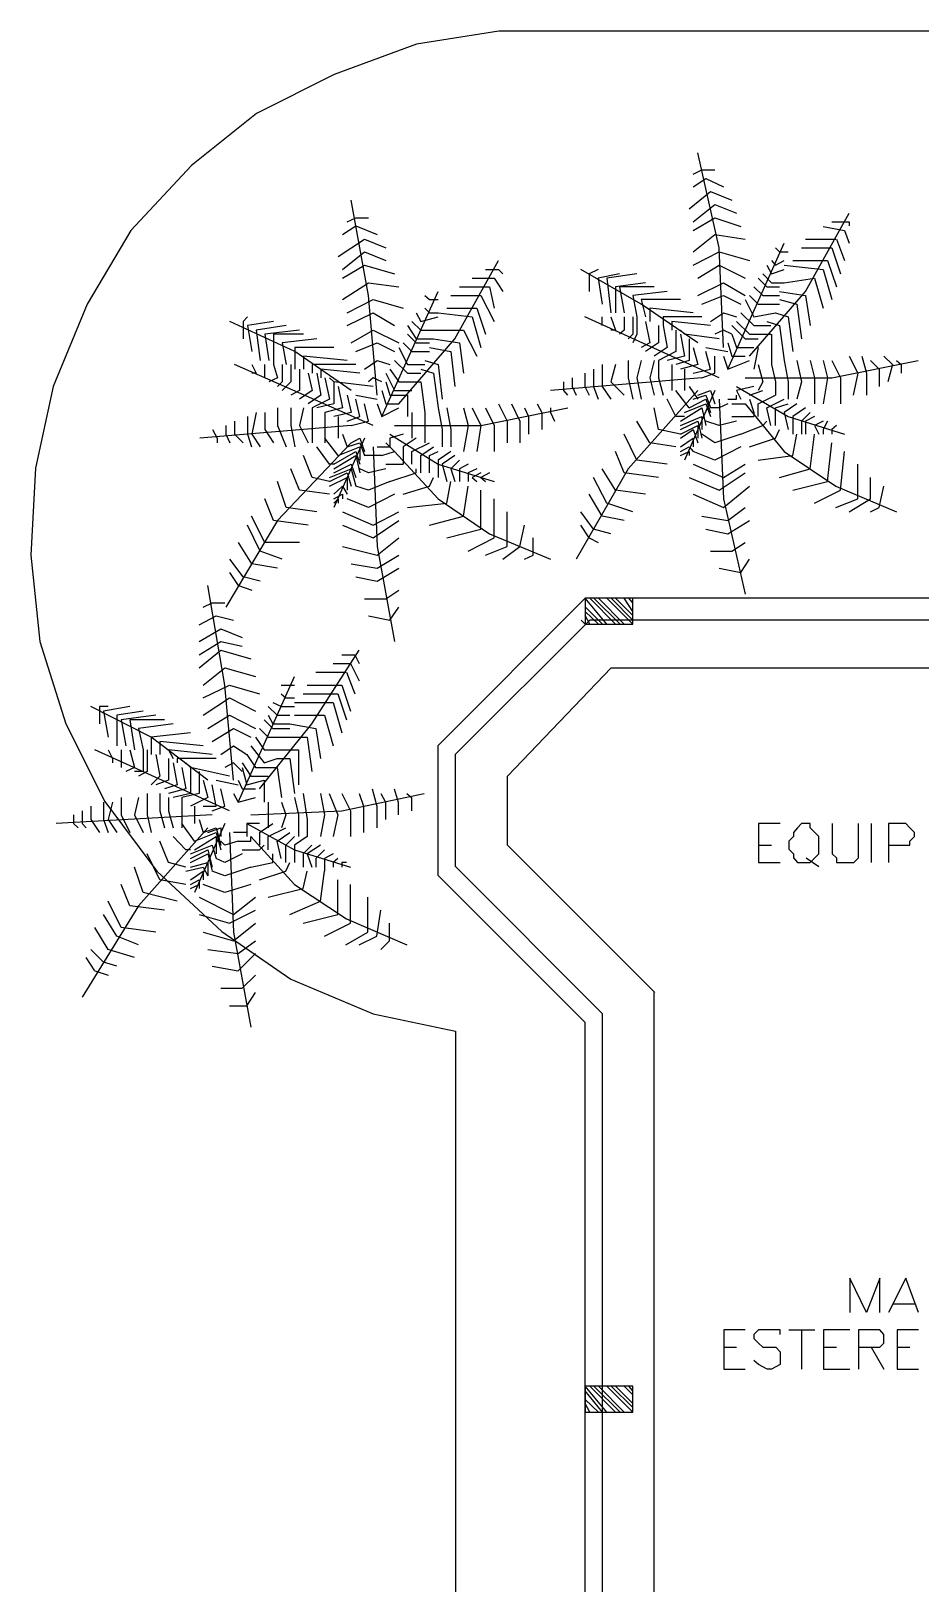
# Model space of a CAD drawing. Header units: millimetres. Extents: x -369 to -70, y -1414 to -1185.
# Drawn here: x -269.87 to -262.91, y -1289.6 to -1277.47 of the extents above; entities that cross this region are included whole.
import ezdxf

# ---------------------------------------------------------------- set-up
doc = ezdxf.new("R2010")
doc.units = ezdxf.units.MM
doc.header["$MEASUREMENT"] = 0
for name, color, linetype in [('10', 10, 'Continuous'), ('12', 12, 'Continuous'), ('2', 2, 'Continuous'), ('50', 50, 'Continuous'), ('6', 6, 'Continuous'), ('64', 64, 'Continuous')]:
    doc.layers.add(name, color=color, linetype=linetype)

msp = doc.modelspace()

# ---------------------------------------------------------------- linework, layer by layer
at = {"layer": '10'}
for points in [[(-265.539, -1281.9), (-266.689, -1283.051)], [(-254.812, -1281.9), (-265.539, -1281.9)], [(-265.503, -1282.071), (-266.554, -1283.118)], [(-261.071, -1282.071), (-265.503, -1282.071)], [(-266.689, -1284.066), (-266.689, -1283.051)], [(-266.554, -1283.998), (-266.554, -1283.118)], [(-265.403, -1285.149), (-266.554, -1283.998)], [(-265.539, -1285.217), (-266.689, -1284.066)], [(-265.539, -1288.058), (-265.539, -1285.217)], [(-265.403, -1288.194), (-265.403, -1285.149)], [(-265.539, -1296.179), (-265.539, -1288.058)], [(-265.403, -1292.118), (-265.403, -1288.194)]]:
    msp.add_lwpolyline(points, dxfattribs=at)
at = {"layer": '12'}
for points in [[(-265.371, -1282.103), (-265.539, -1281.9)], [(-265.167, -1282.103), (-265.167, -1281.9), (-265.539, -1281.9), (-265.539, -1282.103), (-265.167, -1282.103)], [(-265.303, -1282.103), (-265.503, -1281.9)], [(-265.267, -1282.103), (-265.471, -1281.9)], [(-265.235, -1282.103), (-265.435, -1281.9)], [(-265.167, -1282.103), (-265.371, -1281.9)], [(-265.167, -1282.071), (-265.335, -1281.9)], [(-265.167, -1282.035), (-265.303, -1281.9)], [(-265.167, -1282.003), (-265.235, -1281.9)], [(-265.167, -1281.936), (-265.199, -1281.9)], [(-265.539, -1282.103), (-265.57, -1282.071)], [(-265.403, -1282.103), (-265.539, -1281.967)], [(-265.435, -1282.103), (-265.539, -1282.003)], [(-265.503, -1282.103), (-265.539, -1282.035)], [(-265.371, -1288.262), (-265.539, -1288.058)], [(-265.167, -1288.262), (-265.167, -1288.058), (-265.539, -1288.058), (-265.539, -1288.262), (-265.167, -1288.262)], [(-265.403, -1288.262), (-265.539, -1288.094)], [(-265.303, -1288.262), (-265.503, -1288.058)], [(-265.267, -1288.262), (-265.471, -1288.058)], [(-265.235, -1288.262), (-265.435, -1288.058)], [(-265.167, -1288.262), (-265.371, -1288.058)], [(-265.167, -1288.226), (-265.335, -1288.058)], [(-265.167, -1288.194), (-265.303, -1288.058)], [(-265.167, -1288.126), (-265.235, -1288.058)], [(-265.167, -1288.094), (-265.199, -1288.058)], [(-265.435, -1288.262), (-265.539, -1288.162)], [(-265.503, -1288.262), (-265.539, -1288.194)], [(-265.539, -1288.262), (-265.539, -1288.226)]]:
    msp.add_lwpolyline(points, dxfattribs=at)
at = {"layer": '2'}
for points in [[(-265.539, -1277.468), (-266.214, -1277.468), (-266.857, -1277.571), (-267.501, -1277.807), (-268.108, -1278.111), (-268.616, -1278.519), (-269.091, -1279.026), (-269.431, -1279.602), (-269.699, -1280.245), (-269.835, -1280.884), (-269.871, -1281.564), (-269.803, -1282.239), (-269.599, -1282.883), (-269.295, -1283.49), (-268.887, -1284.034), (-268.38, -1284.505), (-267.84, -1284.877), (-267.197, -1285.149), (-266.554, -1285.284)], [(-255.32, -1277.468), (-265.539, -1277.468)], [(-266.554, -1285.284), (-266.554, -1292.694)]]:
    msp.add_lwpolyline(points, dxfattribs=at)
at = {"layer": '50'}
for points in [[(-264.016, -1283.662), (-264.184, -1283.662), (-264.184, -1283.662), (-264.184, -1283.966)], [(-263.848, -1283.662), (-263.88, -1283.694), (-263.912, -1283.73), (-263.912, -1283.762), (-263.948, -1283.798), (-263.948, -1283.862), (-263.912, -1283.898), (-263.912, -1283.93), (-263.88, -1283.966), (-263.848, -1283.966), (-263.78, -1283.966), (-263.744, -1283.93), (-263.712, -1283.898), (-263.712, -1283.862), (-263.712, -1283.798), (-263.712, -1283.762), (-263.744, -1283.73), (-263.78, -1283.694), (-263.78, -1283.662), (-263.848, -1283.662)], [(-263.608, -1283.662), (-263.608, -1283.898), (-263.576, -1283.93), (-263.576, -1283.966), (-263.508, -1283.966), (-263.44, -1283.966), (-263.404, -1283.93), (-263.404, -1283.898), (-263.404, -1283.662)], [(-263.305, -1283.662), (-263.305, -1283.966)], [(-263.169, -1283.83), (-263.033, -1283.83), (-263.001, -1283.83), (-263.001, -1283.798), (-262.965, -1283.762), (-262.965, -1283.73), (-263.001, -1283.694), (-263.033, -1283.662), (-263.169, -1283.662), (-263.169, -1283.662), (-263.169, -1283.966)], [(-264.184, -1283.83), (-264.084, -1283.83)], [(-264.184, -1283.966), (-264.016, -1283.966)], [(-263.812, -1283.93), (-263.712, -1283.998)], [(-263.237, -1287.482), (-263.237, -1287.215), (-263.237, -1287.215), (-263.34, -1287.482), (-263.34, -1287.482), (-263.472, -1287.215), (-263.472, -1287.215), (-263.472, -1287.482)], [(-262.933, -1287.482), (-263.033, -1287.215), (-263.033, -1287.215), (-263.169, -1287.482)], [(-263.137, -1287.415), (-262.965, -1287.415)], [(-264.288, -1287.618), (-264.455, -1287.618), (-264.455, -1287.618), (-264.455, -1287.926)], [(-264.016, -1287.654), (-264.016, -1287.618), (-264.084, -1287.618), (-264.116, -1287.618), (-264.184, -1287.618), (-264.22, -1287.654), (-264.22, -1287.686), (-264.184, -1287.722), (-264.152, -1287.754), (-264.048, -1287.754), (-264.016, -1287.79), (-264.016, -1287.822), (-264.016, -1287.858), (-264.016, -1287.89), (-264.084, -1287.926), (-264.116, -1287.926), (-264.184, -1287.89), (-264.22, -1287.858)], [(-263.948, -1287.618), (-263.744, -1287.618)], [(-263.848, -1287.618), (-263.848, -1287.926)], [(-263.472, -1287.618), (-263.676, -1287.618), (-263.676, -1287.618), (-263.676, -1287.926)], [(-263.404, -1287.754), (-263.273, -1287.754), (-263.237, -1287.754), (-263.205, -1287.722), (-263.205, -1287.686), (-263.205, -1287.654), (-263.237, -1287.618), (-263.273, -1287.618), (-263.404, -1287.618), (-263.404, -1287.618), (-263.404, -1287.926)], [(-262.933, -1287.618), (-263.101, -1287.618), (-263.101, -1287.618), (-263.101, -1287.926)], [(-264.455, -1287.754), (-264.356, -1287.754)], [(-263.676, -1287.754), (-263.576, -1287.754)], [(-263.305, -1287.754), (-263.205, -1287.926)], [(-263.101, -1287.754), (-263.001, -1287.754)], [(-264.455, -1287.926), (-264.288, -1287.926)], [(-263.676, -1287.926), (-263.472, -1287.926)], [(-263.101, -1287.926), (-262.933, -1287.926)]]:
    msp.add_lwpolyline(points, dxfattribs=at)
at = {"layer": '6'}
for points in [[(-265.335, -1282.443), (-266.146, -1283.29)], [(-265.335, -1282.443), (-261.478, -1282.443)], [(-266.146, -1283.83), (-266.146, -1283.29)], [(-264.995, -1284.981), (-266.146, -1283.83)], [(-264.999, -1291.035), (-264.999, -1284.981)]]:
    msp.add_lwpolyline(points, dxfattribs=at)
at = {"layer": '64'}
for points in [[(-264.459, -1279.941), (-264.491, -1279.162), (-264.659, -1278.419)], [(-264.695, -1278.587), (-264.627, -1278.551), (-264.627, -1278.551), (-264.527, -1278.551)], [(-264.695, -1278.686), (-264.595, -1278.619), (-264.459, -1278.686)], [(-267.165, -1280.313), (-267.233, -1279.534), (-267.369, -1278.79)], [(-264.727, -1278.858), (-264.559, -1278.722)], [(-264.559, -1278.722), (-264.392, -1278.79)], [(-264.695, -1278.958), (-264.527, -1278.822)], [(-264.527, -1278.822), (-264.356, -1278.89)], [(-264.256, -1280.009), (-263.816, -1279.502), (-263.476, -1278.89)], [(-267.437, -1279.058), (-267.333, -1278.99), (-267.165, -1279.058)], [(-267.401, -1278.958), (-267.333, -1278.926), (-267.333, -1278.926), (-267.233, -1278.926)], [(-264.695, -1279.026), (-264.527, -1278.926)], [(-264.527, -1278.926), (-264.324, -1278.994)], [(-263.68, -1278.994), (-263.512, -1279.026)], [(-263.612, -1278.958), (-263.476, -1278.958)], [(-263.512, -1279.026), (-263.476, -1279.126)], [(-263.476, -1278.958), (-263.476, -1278.99)], [(-267.469, -1279.23), (-267.265, -1279.094)], [(-267.265, -1279.094), (-267.097, -1279.162)], [(-264.695, -1279.194), (-264.527, -1279.058)], [(-264.527, -1279.058), (-264.288, -1279.094)], [(-264.424, -1280.109), (-263.984, -1279.126)], [(-264.052, -1279.162), (-264.02, -1279.194)], [(-263.848, -1279.162), (-263.612, -1279.162)], [(-263.816, -1279.094), (-263.58, -1279.094)], [(-263.612, -1279.162), (-263.544, -1279.366)], [(-263.576, -1279.094), (-263.512, -1279.262)], [(-267.437, -1279.33), (-267.265, -1279.194)], [(-267.265, -1279.194), (-267.097, -1279.262)], [(-266.997, -1280.381), (-266.558, -1279.873), (-266.218, -1279.262)], [(-264.695, -1279.298), (-264.491, -1279.194)], [(-264.491, -1279.194), (-264.256, -1279.262)], [(-264.084, -1279.262), (-264.052, -1279.298)], [(-264.052, -1279.298), (-263.984, -1279.262)], [(-264.02, -1279.194), (-263.952, -1279.194)], [(-263.916, -1279.262), (-263.644, -1279.262)], [(-263.644, -1279.262), (-263.576, -1279.466)], [(-267.437, -1279.398), (-267.265, -1279.298)], [(-267.265, -1279.298), (-267.029, -1279.366)], [(-266.422, -1279.398), (-266.25, -1279.398)], [(-266.318, -1279.33), (-266.218, -1279.33)], [(-266.25, -1279.398), (-266.182, -1279.502)], [(-266.218, -1279.33), (-266.182, -1279.366)], [(-264.659, -1279.905), (-265.103, -1279.602), (-265.574, -1279.33)], [(-265.439, -1279.33), (-265.507, -1279.366), (-265.507, -1279.366), (-265.507, -1279.502)], [(-265.271, -1279.366), (-265.439, -1279.398)], [(-265.439, -1279.398), (-265.407, -1279.602)], [(-265.135, -1279.366), (-265.371, -1279.398)], [(-265.371, -1279.398), (-265.339, -1279.67)], [(-264.659, -1279.398), (-264.491, -1279.298)], [(-264.491, -1279.298), (-264.288, -1279.398)], [(-264.188, -1279.398), (-264.12, -1279.466)], [(-264.152, -1279.366), (-264.084, -1279.434)], [(-264.12, -1279.298), (-264.084, -1279.366)], [(-264.084, -1279.366), (-263.984, -1279.33)], [(-263.984, -1279.298), (-263.68, -1279.33)], [(-263.984, -1279.434), (-263.748, -1279.398)], [(-263.748, -1279.398), (-263.68, -1279.634)], [(-263.68, -1279.33), (-263.612, -1279.566)], [(-267.437, -1279.566), (-267.233, -1279.434)], [(-267.233, -1279.434), (-266.997, -1279.466)], [(-267.129, -1280.481), (-266.689, -1279.502)], [(-266.522, -1279.466), (-266.286, -1279.466)], [(-266.286, -1279.466), (-266.25, -1279.634)], [(-265.067, -1279.434), (-265.303, -1279.466)], [(-265.303, -1279.466), (-265.303, -1279.67)], [(-264.999, -1279.466), (-265.271, -1279.466), (-265.271, -1279.466), (-265.235, -1279.67)], [(-264.899, -1279.502), (-265.167, -1279.534), (-265.167, -1279.534), (-265.135, -1279.702)], [(-264.659, -1279.534), (-264.459, -1279.434)], [(-264.459, -1279.434), (-264.288, -1279.534)], [(-264.22, -1279.466), (-264.152, -1279.534)], [(-264.12, -1279.466), (-264.02, -1279.466)], [(-264.084, -1279.434), (-263.984, -1279.434)], [(-264.02, -1279.502), (-263.816, -1279.534)], [(-267.401, -1279.67), (-267.197, -1279.566)], [(-267.197, -1279.566), (-266.961, -1279.634)], [(-266.793, -1279.534), (-266.757, -1279.566)], [(-266.793, -1279.634), (-266.757, -1279.67)], [(-266.757, -1279.566), (-266.689, -1279.566)], [(-266.622, -1279.634), (-266.386, -1279.634)], [(-266.59, -1279.534), (-266.354, -1279.534)], [(-266.386, -1279.634), (-266.318, -1279.837)], [(-266.354, -1279.534), (-266.25, -1279.738)], [(-265.103, -1279.566), (-265.067, -1279.702)], [(-264.795, -1279.566), (-265.103, -1279.566)], [(-265.035, -1279.634), (-265.035, -1279.738)], [(-264.695, -1279.67), (-265.035, -1279.634)], [(-264.627, -1279.602), (-264.459, -1279.534)], [(-264.459, -1279.534), (-264.324, -1279.602)], [(-264.288, -1279.566), (-264.22, -1279.702)], [(-264.256, -1279.534), (-264.188, -1279.602)], [(-264.188, -1279.602), (-264.02, -1279.602)], [(-264.152, -1279.534), (-264.02, -1279.534)], [(-264.02, -1279.566), (-263.884, -1279.602)], [(-263.884, -1279.602), (-263.848, -1279.873)], [(-263.816, -1279.534), (-263.78, -1279.769)], [(-267.369, -1280.277), (-267.808, -1279.973), (-268.316, -1279.738)], [(-268.18, -1279.702), (-268.212, -1279.738), (-268.212, -1279.738), (-268.212, -1279.873)], [(-267.976, -1279.738), (-268.18, -1279.769)], [(-268.18, -1279.769), (-268.144, -1279.973)], [(-267.876, -1279.769), (-268.112, -1279.805)], [(-267.401, -1279.769), (-267.197, -1279.67)], [(-267.197, -1279.67), (-267.029, -1279.769)], [(-266.929, -1279.769), (-266.861, -1279.873)], [(-266.893, -1279.738), (-266.825, -1279.805)], [(-266.861, -1279.67), (-266.825, -1279.738)], [(-266.825, -1279.738), (-266.689, -1279.702)], [(-266.757, -1279.67), (-266.689, -1279.67)], [(-266.689, -1279.67), (-266.422, -1279.702)], [(-266.422, -1279.702), (-266.354, -1279.941)], [(-264.491, -1280.177), (-265.542, -1279.702)], [(-265.407, -1279.769), (-265.407, -1279.769), (-265.407, -1279.769), (-265.407, -1279.702)], [(-265.339, -1279.702), (-265.303, -1279.805), (-265.303, -1279.805), (-265.339, -1279.805)], [(-265.235, -1279.702), (-265.235, -1279.805)], [(-265.167, -1279.702), (-265.167, -1279.837)], [(-265.135, -1279.702), (-265.135, -1279.837)], [(-265.067, -1279.738), (-265.035, -1279.905)], [(-264.967, -1279.769), (-264.967, -1279.905)], [(-264.931, -1279.702), (-264.931, -1279.769)], [(-264.627, -1279.702), (-264.931, -1279.702)], [(-264.931, -1279.769), (-264.899, -1279.941)], [(-264.863, -1279.738), (-264.863, -1279.805)], [(-264.559, -1279.769), (-264.863, -1279.738)], [(-264.559, -1279.738), (-264.459, -1279.67)], [(-264.459, -1279.67), (-264.356, -1279.702)], [(-264.392, -1279.769), (-264.288, -1279.873)], [(-264.356, -1279.738), (-264.256, -1279.837)], [(-264.324, -1279.67), (-264.22, -1279.769)], [(-264.22, -1279.702), (-264.052, -1279.67)], [(-264.22, -1279.769), (-264.088, -1279.769)], [(-264.12, -1279.738), (-264.02, -1279.769)], [(-264.052, -1279.67), (-263.952, -1279.702)], [(-264.02, -1279.769), (-263.984, -1280.041)], [(-263.952, -1279.702), (-263.916, -1279.973)], [(-268.112, -1279.805), (-268.08, -1280.041)], [(-267.772, -1279.805), (-268.044, -1279.837)], [(-268.044, -1279.837), (-268.012, -1280.041)], [(-267.74, -1279.837), (-267.976, -1279.837), (-267.976, -1279.837), (-267.976, -1280.073)], [(-267.637, -1279.873), (-267.908, -1279.905), (-267.908, -1279.905), (-267.876, -1280.073)], [(-267.369, -1279.905), (-267.197, -1279.805)], [(-267.197, -1279.805), (-266.997, -1279.905)], [(-266.929, -1279.837), (-266.861, -1279.905)], [(-266.861, -1279.873), (-266.725, -1279.873)], [(-266.825, -1279.805), (-266.725, -1279.805)], [(-266.725, -1279.805), (-266.49, -1279.805)], [(-266.725, -1279.873), (-266.522, -1279.905)], [(-266.49, -1279.805), (-266.386, -1280.009)], [(-265.235, -1279.805), (-265.271, -1279.837)], [(-265.167, -1279.837), (-265.203, -1279.873)], [(-265.135, -1279.837), (-265.167, -1279.905)], [(-264.831, -1279.805), (-264.831, -1279.973)], [(-264.727, -1279.873), (-264.727, -1280.041), (-264.831, -1280.073)], [(-264.763, -1279.837), (-264.795, -1279.805)], [(-264.795, -1279.837), (-264.763, -1280.009)], [(-264.491, -1279.873), (-264.763, -1279.837)], [(-264.459, -1279.805), (-264.527, -1279.837)], [(-264.392, -1279.837), (-264.459, -1279.805)], [(-264.392, -1279.837), (-264.356, -1279.941)], [(-264.288, -1279.873), (-264.188, -1279.873)], [(-264.256, -1279.837), (-264.152, -1279.837)], [(-264.152, -1279.837), (-264.088, -1279.837)], [(-264.084, -1279.837), (-264.084, -1280.073)], [(-267.808, -1279.941), (-267.808, -1280.109)], [(-267.505, -1279.941), (-267.808, -1279.941)], [(-267.74, -1280.009), (-267.74, -1280.109)], [(-267.401, -1280.041), (-267.74, -1280.009)], [(-267.333, -1279.973), (-267.165, -1279.905)], [(-267.165, -1279.905), (-267.029, -1279.973)], [(-266.997, -1279.941), (-266.929, -1280.073)], [(-266.961, -1279.905), (-266.893, -1279.973)], [(-266.893, -1279.973), (-266.757, -1279.973)], [(-266.861, -1279.905), (-266.757, -1279.905)], [(-266.757, -1279.941), (-266.59, -1279.973)], [(-266.59, -1279.973), (-266.558, -1280.245)], [(-266.522, -1279.905), (-266.49, -1280.141)], [(-265.035, -1279.905), (-265.103, -1279.941)], [(-264.967, -1279.905), (-265.067, -1279.973)], [(-264.899, -1279.941), (-264.999, -1280.009)], [(-264.831, -1279.973), (-264.967, -1280.041)], [(-264.763, -1280.009), (-264.899, -1280.041)], [(-264.695, -1279.941), (-264.659, -1280.073), (-264.659, -1280.073), (-264.795, -1280.109)], [(-264.595, -1279.941), (-264.424, -1279.973)], [(-264.559, -1280.109), (-264.595, -1279.973)], [(-264.527, -1280.141), (-264.527, -1280.009)], [(-264.459, -1280.009), (-264.424, -1280.109), (-264.256, -1280.041)], [(-264.424, -1279.905), (-264.392, -1280.009)], [(-264.392, -1280.009), (-264.288, -1280.009)], [(-264.356, -1279.941), (-264.22, -1279.941)], [(-264.188, -1279.941), (-264.22, -1280.109)], [(-263.476, -1280.009), (-263.408, -1280.141)], [(-263.376, -1280.009), (-263.34, -1280.141), (-263.34, -1280.313)], [(-263.205, -1280.009), (-263.137, -1280.073), (-263.173, -1280.209)], [(-267.197, -1280.549), (-268.28, -1280.073)], [(-268.144, -1280.073), (-268.112, -1280.141), (-268.112, -1280.141), (-268.144, -1280.141)], [(-268.044, -1280.177), (-268.044, -1280.177), (-268.044, -1280.177), (-268.044, -1280.073)], [(-267.976, -1280.073), (-267.944, -1280.177)], [(-267.908, -1280.073), (-267.908, -1280.209)], [(-267.84, -1280.073), (-267.84, -1280.209)], [(-267.772, -1280.109), (-267.772, -1280.277)], [(-267.673, -1280.073), (-267.673, -1280.141)], [(-267.333, -1280.073), (-267.673, -1280.073)], [(-267.605, -1280.109), (-267.605, -1280.177)], [(-267.301, -1280.141), (-267.605, -1280.109)], [(-267.265, -1280.109), (-267.165, -1280.041)], [(-267.165, -1280.041), (-267.065, -1280.073)], [(-267.065, -1280.109), (-266.997, -1280.209)], [(-267.029, -1280.041), (-266.929, -1280.141)], [(-266.929, -1280.073), (-266.793, -1280.073)], [(-266.825, -1280.109), (-266.725, -1280.141)], [(-266.793, -1280.041), (-266.689, -1280.073)], [(-266.689, -1280.073), (-266.657, -1280.345)], [(-265.475, -1280.109), (-265.475, -1280.245)], [(-265.407, -1280.073), (-265.407, -1280.245)], [(-265.303, -1280.073), (-265.339, -1280.209)], [(-265.203, -1280.041), (-265.203, -1280.177)], [(-265.103, -1280.041), (-265.135, -1280.177)], [(-264.999, -1280.041), (-265.035, -1280.177)], [(-264.967, -1280.041), (-264.967, -1280.177), (-264.967, -1280.177), (-264.931, -1280.313)], [(-264.863, -1280.073), (-264.863, -1280.177)], [(-264.763, -1280.109), (-264.763, -1280.177)], [(-264.695, -1280.141), (-264.559, -1280.109)], [(-264.288, -1280.177), (-263.612, -1280.177), (-262.937, -1280.041)], [(-264.188, -1280.073), (-264.152, -1280.209)], [(-264.084, -1280.073), (-264.052, -1280.209)], [(-263.984, -1280.041), (-263.952, -1280.209)], [(-263.884, -1280.041), (-263.848, -1280.209)], [(-263.78, -1280.041), (-263.748, -1280.177), (-263.748, -1280.177), (-263.748, -1280.381)], [(-263.68, -1280.041), (-263.644, -1280.177), (-263.644, -1280.177), (-263.68, -1280.381)], [(-263.612, -1280.041), (-263.544, -1280.177), (-263.544, -1280.177), (-263.544, -1280.381)], [(-263.309, -1280.041), (-263.241, -1280.109)], [(-263.241, -1280.109), (-263.241, -1280.245)], [(-263.105, -1280.041), (-263.069, -1280.073), (-263.069, -1280.073), (-263.069, -1280.141)], [(-267.944, -1280.177), (-268.012, -1280.209)], [(-267.908, -1280.209), (-267.944, -1280.245)], [(-267.84, -1280.209), (-267.908, -1280.277)], [(-267.705, -1280.141), (-267.673, -1280.277)], [(-267.637, -1280.141), (-267.605, -1280.313)], [(-267.573, -1280.177), (-267.537, -1280.345)], [(-267.469, -1280.245), (-267.437, -1280.413), (-267.573, -1280.449)], [(-267.505, -1280.209), (-267.537, -1280.177)], [(-267.505, -1280.209), (-267.505, -1280.381)], [(-267.197, -1280.245), (-267.505, -1280.209)], [(-267.197, -1280.177), (-267.233, -1280.209)], [(-267.129, -1280.209), (-267.197, -1280.177)], [(-267.097, -1280.141), (-267.029, -1280.277)], [(-267.097, -1280.209), (-267.065, -1280.313)], [(-266.997, -1280.209), (-266.861, -1280.209)], [(-266.929, -1280.141), (-266.825, -1280.141)], [(-266.861, -1280.209), (-266.825, -1280.209)], [(-266.825, -1280.209), (-266.793, -1280.449)], [(-266.725, -1280.141), (-266.689, -1280.413)], [(-264.627, -1280.177), (-265.81, -1280.277)], [(-265.71, -1280.209), (-265.71, -1280.277), (-265.71, -1280.277), (-265.678, -1280.313)], [(-265.642, -1280.177), (-265.642, -1280.245), (-265.61, -1280.313)], [(-265.542, -1280.141), (-265.542, -1280.245)], [(-265.542, -1280.245), (-265.507, -1280.313)], [(-265.475, -1280.245), (-265.439, -1280.345)], [(-265.407, -1280.245), (-265.339, -1280.345)], [(-265.339, -1280.209), (-265.235, -1280.313)], [(-265.203, -1280.177), (-265.167, -1280.345)], [(-265.135, -1280.177), (-265.103, -1280.345)], [(-265.035, -1280.177), (-264.999, -1280.313)], [(-264.863, -1280.177), (-264.863, -1280.277)], [(-264.763, -1280.177), (-264.763, -1280.277)], [(-264.727, -1280.245), (-264.659, -1280.345)], [(-264.627, -1280.177), (-264.527, -1280.141)], [(-264.22, -1280.245), (-264.356, -1280.277)], [(-264.356, -1280.245), (-263.952, -1280.481), (-263.512, -1280.617)], [(-264.152, -1280.209), (-264.188, -1280.277)], [(-264.052, -1280.209), (-264.052, -1280.313)], [(-263.952, -1280.209), (-263.952, -1280.345)], [(-263.848, -1280.209), (-263.884, -1280.345)], [(-263.408, -1280.141), (-263.444, -1280.313)], [(-267.772, -1280.277), (-267.84, -1280.313)], [(-267.673, -1280.277), (-267.772, -1280.345)], [(-267.605, -1280.313), (-267.705, -1280.381)], [(-267.537, -1280.345), (-267.673, -1280.413)], [(-267.505, -1280.381), (-267.637, -1280.413)], [(-267.401, -1280.313), (-267.369, -1280.449), (-267.369, -1280.449), (-267.505, -1280.481)], [(-267.333, -1280.313), (-267.165, -1280.345)], [(-267.301, -1280.481), (-267.333, -1280.345)], [(-267.233, -1280.517), (-267.265, -1280.381)], [(-267.165, -1280.381), (-267.129, -1280.481), (-266.997, -1280.413)], [(-267.129, -1280.277), (-267.097, -1280.381)], [(-267.097, -1280.381), (-266.997, -1280.381)], [(-267.065, -1280.313), (-266.929, -1280.313)], [(-267.029, -1280.277), (-266.893, -1280.277)], [(-266.929, -1280.313), (-266.929, -1280.481)], [(-266.218, -1280.381), (-266.15, -1280.517)], [(-266.114, -1280.381), (-266.05, -1280.517), (-266.05, -1280.685)], [(-265.914, -1280.381), (-265.878, -1280.449), (-265.878, -1280.581)], [(-264.659, -1280.277), (-265.203, -1280.888), (-265.61, -1281.596)], [(-264.831, -1280.481), (-264.899, -1280.345)], [(-264.727, -1280.413), (-264.831, -1280.277)], [(-264.527, -1280.277), (-264.763, -1280.821)], [(-264.763, -1280.449), (-264.595, -1280.381)], [(-264.727, -1280.413), (-264.595, -1280.345)], [(-264.695, -1280.345), (-264.595, -1280.313)], [(-264.659, -1280.313), (-264.559, -1280.277)], [(-264.595, -1280.313), (-264.559, -1280.413)], [(-264.595, -1280.345), (-264.559, -1280.449)], [(-264.595, -1280.381), (-264.559, -1280.481)], [(-264.559, -1280.277), (-264.527, -1280.381)], [(-264.491, -1280.345), (-264.459, -1281.124), (-264.288, -1281.868)], [(-264.424, -1280.381), (-264.491, -1280.413)], [(-264.424, -1280.345), (-264.356, -1280.345), (-264.356, -1280.345), (-264.356, -1280.313)], [(-264.392, -1280.381), (-264.324, -1280.381)], [(-264.356, -1280.277), (-264.324, -1280.345)], [(-264.324, -1280.381), (-264.288, -1280.381)], [(-264.288, -1280.381), (-263.984, -1280.753), (-263.58, -1281.024), (-263.105, -1281.224)], [(-264.256, -1280.313), (-264.152, -1280.277)], [(-264.256, -1280.345), (-264.22, -1280.449), (-264.22, -1280.449), (-264.22, -1280.481)], [(-264.188, -1280.381), (-264.052, -1280.313)], [(-264.188, -1280.481), (-264.188, -1280.381)], [(-264.12, -1280.413), (-263.984, -1280.345)], [(-264.052, -1280.413), (-263.952, -1280.381)], [(-263.884, -1280.381), (-263.984, -1280.449)], [(-268.18, -1280.481), (-268.18, -1280.617)], [(-268.112, -1280.449), (-268.144, -1280.617)], [(-268.044, -1280.449), (-268.044, -1280.581)], [(-267.944, -1280.413), (-267.944, -1280.549)], [(-267.84, -1280.413), (-267.84, -1280.549)], [(-267.74, -1280.413), (-267.772, -1280.549)], [(-267.673, -1280.413), (-267.673, -1280.549), (-267.673, -1280.549), (-267.673, -1280.685)], [(-267.573, -1280.449), (-267.573, -1280.549)], [(-267.469, -1280.481), (-267.469, -1280.549)], [(-267.401, -1280.517), (-267.301, -1280.481)], [(-267.029, -1280.549), (-266.354, -1280.549), (-265.674, -1280.413)], [(-266.893, -1280.449), (-266.893, -1280.581)], [(-266.793, -1280.449), (-266.793, -1280.581)], [(-266.689, -1280.413), (-266.657, -1280.581)], [(-266.622, -1280.413), (-266.59, -1280.581)], [(-266.49, -1280.413), (-266.454, -1280.549), (-266.454, -1280.549), (-266.49, -1280.753)], [(-266.422, -1280.413), (-266.354, -1280.549), (-266.354, -1280.549), (-266.386, -1280.753)], [(-266.318, -1280.413), (-266.25, -1280.549), (-266.25, -1280.549), (-266.25, -1280.753)], [(-266.014, -1280.413), (-265.982, -1280.481)], [(-265.982, -1280.481), (-265.982, -1280.617)], [(-265.81, -1280.413), (-265.81, -1280.449), (-265.81, -1280.449), (-265.778, -1280.517)], [(-264.967, -1280.581), (-264.999, -1280.413)], [(-264.763, -1280.481), (-264.831, -1280.481)], [(-264.795, -1280.517), (-264.627, -1280.413), (-264.627, -1280.413), (-264.595, -1280.549)], [(-264.795, -1280.549), (-264.627, -1280.481), (-264.627, -1280.481), (-264.627, -1280.581)], [(-264.491, -1280.413), (-264.559, -1280.413)], [(-264.392, -1280.481), (-264.22, -1280.481)], [(-264.088, -1280.549), (-264.12, -1280.413)], [(-264.052, -1280.549), (-264.052, -1280.413)], [(-263.984, -1280.449), (-263.952, -1280.581)], [(-263.816, -1280.413), (-263.916, -1280.481)], [(-263.916, -1280.481), (-263.916, -1280.617)], [(-263.78, -1280.449), (-263.848, -1280.517)], [(-263.748, -1280.481), (-263.816, -1280.517), (-263.816, -1280.517), (-263.816, -1280.617)], [(-267.369, -1280.549), (-268.552, -1280.649)], [(-268.452, -1280.581), (-268.416, -1280.649), (-268.416, -1280.649), (-268.416, -1280.685)], [(-268.348, -1280.549), (-268.348, -1280.617), (-268.316, -1280.685)], [(-268.28, -1280.517), (-268.28, -1280.617)], [(-268.28, -1280.617), (-268.212, -1280.685)], [(-268.18, -1280.617), (-268.148, -1280.717)], [(-268.144, -1280.617), (-268.08, -1280.717)], [(-268.044, -1280.581), (-267.976, -1280.685)], [(-267.944, -1280.549), (-267.876, -1280.717)], [(-267.84, -1280.549), (-267.808, -1280.717)], [(-267.772, -1280.549), (-267.705, -1280.685)], [(-267.573, -1280.549), (-267.573, -1280.685)], [(-267.469, -1280.549), (-267.469, -1280.649)], [(-267.437, -1280.617), (-267.401, -1280.717)], [(-267.369, -1280.549), (-267.233, -1280.517)], [(-266.961, -1280.617), (-267.065, -1280.649)], [(-267.065, -1280.617), (-266.689, -1280.853), (-266.25, -1280.988)], [(-266.893, -1280.581), (-266.893, -1280.649)], [(-266.793, -1280.581), (-266.793, -1280.685)], [(-266.657, -1280.581), (-266.657, -1280.717)], [(-266.59, -1280.581), (-266.59, -1280.717)], [(-266.15, -1280.517), (-266.15, -1280.685)], [(-265.135, -1280.821), (-265.235, -1280.617)], [(-265.035, -1280.685), (-265.135, -1280.517)], [(-264.795, -1280.617), (-264.967, -1280.581)], [(-264.795, -1280.581), (-264.659, -1280.517)], [(-264.795, -1280.617), (-264.659, -1280.549)], [(-264.795, -1280.649), (-264.695, -1280.581)], [(-264.695, -1280.581), (-264.659, -1280.685)], [(-264.659, -1280.517), (-264.627, -1280.649)], [(-264.659, -1280.549), (-264.659, -1280.649)], [(-264.527, -1280.685), (-264.627, -1280.617)], [(-264.491, -1280.549), (-264.595, -1280.517)], [(-264.324, -1280.617), (-264.527, -1280.685)], [(-264.356, -1280.517), (-264.491, -1280.549)], [(-264.324, -1280.617), (-264.152, -1280.549), (-264.152, -1280.549), (-264.12, -1280.517)], [(-264.052, -1280.649), (-264.02, -1280.581)], [(-263.916, -1280.785), (-263.884, -1280.617)], [(-263.848, -1280.517), (-263.848, -1280.617)], [(-263.78, -1280.888), (-263.748, -1280.617)], [(-263.68, -1280.517), (-263.748, -1280.549), (-263.712, -1280.617)], [(-263.644, -1280.517), (-263.68, -1280.581)], [(-263.68, -1280.581), (-263.68, -1280.617)], [(-263.576, -1280.549), (-263.612, -1280.581), (-263.612, -1280.581), (-263.612, -1280.617)], [(-267.369, -1280.685), (-267.944, -1281.292), (-268.348, -1281.971)], [(-267.537, -1280.853), (-267.637, -1280.717)], [(-267.469, -1280.785), (-267.573, -1280.649)], [(-267.265, -1280.649), (-267.505, -1281.192)], [(-267.469, -1280.785), (-267.301, -1280.717)], [(-267.401, -1280.717), (-267.301, -1280.685)], [(-267.369, -1280.685), (-267.301, -1280.649)], [(-267.301, -1280.649), (-267.265, -1280.753)], [(-267.301, -1280.685), (-267.265, -1280.785)], [(-267.301, -1280.717), (-267.301, -1280.821)], [(-267.197, -1280.717), (-267.165, -1281.496), (-267.029, -1282.239)], [(-267.165, -1280.717), (-267.065, -1280.717)], [(-267.065, -1280.649), (-267.065, -1280.717), (-267.097, -1280.685)], [(-267.029, -1280.753), (-267.065, -1280.717)], [(-266.861, -1280.649), (-266.961, -1280.717), (-266.961, -1280.717), (-266.961, -1280.821), (-266.961, -1280.821), (-266.961, -1280.853)], [(-266.893, -1280.753), (-266.757, -1280.685)], [(-266.825, -1280.785), (-266.725, -1280.717)], [(-264.831, -1280.717), (-265.035, -1280.685)], [(-264.795, -1280.717), (-264.695, -1280.649)], [(-264.795, -1280.753), (-264.727, -1280.717)], [(-264.727, -1280.717), (-264.695, -1280.753)], [(-264.695, -1280.649), (-264.695, -1280.717)], [(-264.324, -1280.717), (-264.527, -1280.821)], [(-264.256, -1280.717), (-264.052, -1280.649)], [(-263.644, -1280.988), (-263.612, -1280.685)], [(-267.673, -1280.956), (-267.74, -1280.785)], [(-267.505, -1280.853), (-267.537, -1280.853)], [(-267.505, -1280.853), (-267.333, -1280.753)], [(-267.505, -1280.888), (-267.333, -1280.785), (-267.333, -1280.785), (-267.301, -1280.92)], [(-267.505, -1280.92), (-267.369, -1280.853), (-267.369, -1280.853), (-267.333, -1280.956)], [(-267.333, -1280.753), (-267.301, -1280.853)], [(-267.233, -1280.785), (-267.265, -1280.785)], [(-267.129, -1280.785), (-267.233, -1280.785)], [(-267.129, -1280.785), (-267.029, -1280.753)], [(-267.097, -1280.853), (-266.961, -1280.853)], [(-267.029, -1280.753), (-266.689, -1281.124), (-266.286, -1281.396), (-265.81, -1281.596)], [(-266.893, -1280.853), (-266.893, -1280.753)], [(-266.825, -1280.92), (-266.825, -1280.785)], [(-266.757, -1280.785), (-266.689, -1280.753)], [(-266.757, -1280.92), (-266.757, -1280.785)], [(-266.59, -1280.753), (-266.689, -1280.821)], [(-266.689, -1280.821), (-266.689, -1280.956)], [(-266.558, -1280.785), (-266.657, -1280.853)], [(-266.657, -1280.853), (-266.622, -1280.988)], [(-266.522, -1280.821), (-266.59, -1280.888)], [(-266.454, -1280.853), (-266.522, -1280.888), (-266.522, -1280.888), (-266.522, -1280.988)], [(-265.235, -1280.92), (-265.303, -1280.753)], [(-264.899, -1280.853), (-265.135, -1280.821)], [(-264.795, -1280.785), (-264.727, -1280.753)], [(-264.727, -1280.753), (-264.727, -1280.785)], [(-264.527, -1280.821), (-264.695, -1280.753)], [(-264.695, -1280.853), (-264.459, -1280.956)], [(-264.459, -1280.956), (-264.288, -1280.853)], [(-264.188, -1280.821), (-263.916, -1280.785)], [(-263.544, -1281.056), (-263.512, -1280.753)], [(-263.408, -1281.124), (-263.408, -1280.853)], [(-267.876, -1281.192), (-267.944, -1280.988)], [(-267.772, -1281.056), (-267.84, -1280.888)], [(-267.537, -1280.988), (-267.673, -1280.956)], [(-267.537, -1280.956), (-267.369, -1280.888)], [(-267.537, -1280.988), (-267.401, -1280.92)], [(-267.537, -1281.024), (-267.401, -1280.956)], [(-267.401, -1280.92), (-267.369, -1281.024)], [(-267.401, -1280.956), (-267.401, -1281.056)], [(-267.369, -1280.888), (-267.333, -1281.024)], [(-267.233, -1280.92), (-267.301, -1280.888)], [(-267.097, -1280.888), (-267.233, -1280.92)], [(-267.065, -1280.988), (-267.233, -1281.056)], [(-267.065, -1280.988), (-266.861, -1280.92), (-266.861, -1280.92), (-266.861, -1280.888)], [(-266.757, -1281.024), (-266.725, -1280.956)], [(-266.622, -1281.156), (-266.59, -1280.988)], [(-266.59, -1280.888), (-266.558, -1280.988)], [(-266.386, -1280.888), (-266.454, -1280.92), (-266.454, -1280.988)], [(-266.354, -1280.92), (-266.422, -1280.956)], [(-266.422, -1280.956), (-266.386, -1280.988)], [(-266.286, -1280.92), (-266.354, -1280.956), (-266.354, -1280.956), (-266.318, -1280.988)], [(-265.371, -1281.156), (-265.475, -1280.956)], [(-265.303, -1281.056), (-265.407, -1280.888)], [(-264.967, -1280.956), (-265.235, -1280.92)], [(-264.727, -1280.956), (-264.491, -1281.056)], [(-264.491, -1281.056), (-264.288, -1280.92)], [(-264.02, -1280.956), (-263.78, -1280.888)], [(-263.916, -1281.056), (-263.644, -1280.988)], [(-263.309, -1281.124), (-263.309, -1280.956)], [(-267.537, -1281.088), (-267.772, -1281.056)], [(-267.505, -1281.088), (-267.437, -1281.024)], [(-267.505, -1281.124), (-267.437, -1281.088)], [(-267.437, -1281.024), (-267.401, -1281.088)], [(-267.437, -1281.088), (-267.437, -1281.124)], [(-267.233, -1281.056), (-267.333, -1281.024)], [(-267.029, -1281.088), (-267.233, -1281.192)], [(-266.961, -1281.088), (-266.757, -1281.024)], [(-266.49, -1281.26), (-266.454, -1281.024)], [(-266.354, -1281.36), (-266.354, -1281.056)], [(-265.407, -1281.26), (-265.507, -1281.088)], [(-265.067, -1281.088), (-265.303, -1281.056)], [(-264.695, -1281.088), (-264.459, -1281.192)], [(-264.459, -1281.192), (-264.256, -1281.024)], [(-263.748, -1281.156), (-263.544, -1281.056)], [(-263.241, -1281.192), (-263.205, -1281.024)], [(-267.976, -1281.292), (-268.044, -1281.124)], [(-267.637, -1281.224), (-267.876, -1281.192)], [(-267.505, -1281.156), (-267.469, -1281.124)], [(-267.469, -1281.124), (-267.469, -1281.156)], [(-267.437, -1281.224), (-267.197, -1281.328)], [(-267.233, -1281.192), (-267.401, -1281.124)], [(-267.197, -1281.328), (-266.997, -1281.224)], [(-266.929, -1281.192), (-266.622, -1281.156)], [(-266.25, -1281.428), (-266.25, -1281.124)], [(-266.15, -1281.496), (-266.15, -1281.224)], [(-265.475, -1281.36), (-265.574, -1281.224)], [(-265.167, -1281.224), (-265.371, -1281.156)], [(-264.424, -1281.292), (-264.288, -1281.192)], [(-263.58, -1281.192), (-263.408, -1281.124)], [(-263.476, -1281.224), (-263.309, -1281.124)], [(-263.309, -1281.224), (-263.241, -1281.192)], [(-268.08, -1281.532), (-268.18, -1281.328)], [(-268.044, -1281.464), (-268.148, -1281.26)], [(-267.705, -1281.328), (-267.976, -1281.292)], [(-267.437, -1281.328), (-267.197, -1281.428)], [(-267.197, -1281.428), (-266.997, -1281.292)], [(-266.757, -1281.328), (-266.49, -1281.26)], [(-266.05, -1281.496), (-266.014, -1281.328)], [(-265.507, -1281.428), (-265.574, -1281.328)], [(-265.235, -1281.292), (-265.407, -1281.26)], [(-264.627, -1281.26), (-264.424, -1281.292)], [(-264.424, -1281.396), (-264.256, -1281.292)], [(-268.144, -1281.632), (-268.248, -1281.464)], [(-267.772, -1281.464), (-268.044, -1281.464)], [(-267.165, -1281.564), (-266.997, -1281.428)], [(-266.622, -1281.428), (-266.354, -1281.36)], [(-266.454, -1281.532), (-266.25, -1281.428)], [(-265.946, -1281.564), (-265.946, -1281.428)], [(-265.507, -1281.428), (-265.439, -1281.464)], [(-265.339, -1281.396), (-265.475, -1281.36)], [(-264.595, -1281.36), (-264.424, -1281.396)], [(-264.392, -1281.532), (-264.288, -1281.464)], [(-268.212, -1281.732), (-268.316, -1281.596)], [(-267.908, -1281.596), (-268.08, -1281.532)], [(-267.437, -1281.496), (-267.165, -1281.564)], [(-267.165, -1281.664), (-266.997, -1281.564)], [(-266.318, -1281.564), (-266.15, -1281.496)], [(-266.182, -1281.596), (-266.05, -1281.496)], [(-266.014, -1281.596), (-265.946, -1281.564)], [(-264.559, -1281.532), (-264.392, -1281.532)], [(-264.324, -1281.7), (-264.256, -1281.596)], [(-268.248, -1281.8), (-268.316, -1281.7)], [(-267.944, -1281.664), (-268.144, -1281.632)], [(-267.369, -1281.632), (-267.165, -1281.664)], [(-267.165, -1281.768), (-266.997, -1281.664)], [(-264.491, -1281.664), (-264.324, -1281.7)], [(-268.288, -1283.322), (-268.356, -1282.579), (-268.488, -1281.8)], [(-268.248, -1281.8), (-268.144, -1281.836)], [(-268.08, -1281.768), (-268.212, -1281.732)], [(-267.333, -1281.732), (-267.165, -1281.768)], [(-267.097, -1281.904), (-266.997, -1281.836)], [(-268.524, -1281.971), (-268.456, -1281.936), (-268.456, -1281.936), (-268.356, -1281.936)], [(-267.265, -1281.904), (-267.097, -1281.904)], [(-268.556, -1282.107), (-268.424, -1282.039), (-268.288, -1282.071)], [(-267.233, -1282.039), (-267.065, -1282.071)], [(-267.065, -1282.071), (-266.997, -1281.971)], [(-268.556, -1282.239), (-268.388, -1282.139)], [(-268.388, -1282.139), (-268.22, -1282.207)], [(-268.556, -1282.343), (-268.388, -1282.239)], [(-268.556, -1282.443), (-268.388, -1282.307)], [(-268.388, -1282.239), (-268.22, -1282.275)], [(-268.388, -1282.307), (-268.152, -1282.375)], [(-268.084, -1283.39), (-267.677, -1282.883), (-267.305, -1282.307)], [(-268.524, -1282.579), (-268.356, -1282.443)], [(-268.356, -1282.443), (-268.116, -1282.511)], [(-267.509, -1282.411), (-267.373, -1282.411)], [(-267.441, -1282.343), (-267.341, -1282.343)], [(-267.373, -1282.411), (-267.305, -1282.547)], [(-267.341, -1282.343), (-267.305, -1282.411)], [(-268.252, -1283.494), (-267.812, -1282.511)], [(-267.645, -1282.479), (-267.409, -1282.479)], [(-267.405, -1282.479), (-267.341, -1282.647)], [(-268.524, -1282.679), (-268.32, -1282.579)], [(-268.524, -1282.815), (-268.32, -1282.679)], [(-268.32, -1282.579), (-268.084, -1282.647)], [(-268.32, -1282.679), (-268.116, -1282.783)], [(-267.916, -1282.579), (-267.88, -1282.579)], [(-267.916, -1282.647), (-267.88, -1282.679)], [(-267.88, -1282.579), (-267.812, -1282.579)], [(-267.88, -1282.679), (-267.812, -1282.679)], [(-267.744, -1282.647), (-267.473, -1282.647)], [(-267.713, -1282.579), (-267.441, -1282.579)], [(-267.473, -1282.647), (-267.405, -1282.851)], [(-267.441, -1282.579), (-267.373, -1282.783)], [(-268.488, -1283.322), (-268.931, -1282.987), (-269.403, -1282.747)], [(-269.267, -1282.747), (-269.335, -1282.747), (-269.335, -1282.747), (-269.335, -1282.883)], [(-269.099, -1282.747), (-269.303, -1282.783)], [(-269.303, -1282.783), (-269.267, -1282.987)], [(-268.995, -1282.783), (-269.199, -1282.815)], [(-268.016, -1282.747), (-267.948, -1282.815)], [(-267.98, -1282.715), (-267.912, -1282.747)], [(-267.916, -1282.747), (-267.812, -1282.747)], [(-267.812, -1282.715), (-267.509, -1282.715)], [(-267.509, -1282.715), (-267.441, -1282.951)], [(-269.199, -1282.815), (-269.199, -1283.055)], [(-268.895, -1282.815), (-269.167, -1282.851)], [(-269.167, -1282.851), (-269.131, -1283.055)], [(-268.828, -1282.851), (-269.099, -1282.851), (-269.099, -1282.851), (-269.063, -1283.086)], [(-268.76, -1282.883), (-269.031, -1282.919), (-269.031, -1282.919), (-268.995, -1283.086)], [(-268.488, -1282.919), (-268.32, -1282.815)], [(-268.456, -1283.019), (-268.288, -1282.919)], [(-268.32, -1282.815), (-268.116, -1282.919)], [(-268.288, -1282.919), (-268.152, -1282.987)], [(-268.084, -1282.919), (-268.016, -1282.987)], [(-268.048, -1282.851), (-267.98, -1282.919)], [(-268.016, -1282.815), (-267.98, -1282.883)], [(-267.98, -1282.883), (-267.848, -1282.883)], [(-267.98, -1282.919), (-267.848, -1282.919)], [(-267.948, -1282.815), (-267.848, -1282.815)], [(-267.848, -1282.883), (-267.645, -1282.919)], [(-267.812, -1282.815), (-267.577, -1282.815)], [(-267.645, -1282.919), (-267.609, -1283.154)], [(-267.577, -1282.815), (-267.509, -1283.055)], [(-268.624, -1282.951), (-268.931, -1282.987)], [(-268.931, -1282.987), (-268.931, -1283.122)], [(-268.863, -1283.019), (-268.863, -1283.122)], [(-268.524, -1283.055), (-268.863, -1283.019)], [(-268.116, -1282.987), (-268.048, -1283.086)], [(-268.016, -1282.987), (-267.88, -1282.987)], [(-267.88, -1282.987), (-267.713, -1282.987)], [(-267.713, -1282.987), (-267.677, -1283.254)], [(-268.32, -1283.562), (-269.371, -1283.086)], [(-269.267, -1283.086), (-269.235, -1283.154), (-269.235, -1283.154), (-269.235, -1283.186)], [(-269.167, -1283.086), (-269.167, -1283.186), (-269.167, -1283.186), (-269.167, -1283.222)], [(-269.099, -1283.086), (-269.063, -1283.222)], [(-268.995, -1283.086), (-268.995, -1283.254)], [(-268.963, -1283.086), (-268.963, -1283.254)], [(-268.895, -1283.122), (-268.863, -1283.29)], [(-268.796, -1283.086), (-268.76, -1283.154)], [(-268.456, -1283.122), (-268.796, -1283.086)], [(-268.796, -1283.154), (-268.796, -1283.322)], [(-268.728, -1283.154), (-268.728, -1283.186)], [(-268.424, -1283.154), (-268.728, -1283.154)], [(-268.388, -1283.122), (-268.288, -1283.055)], [(-268.288, -1283.055), (-268.184, -1283.122)], [(-268.184, -1283.122), (-268.116, -1283.222)], [(-268.152, -1283.055), (-268.048, -1283.186)], [(-268.048, -1283.086), (-267.912, -1283.086)], [(-268.048, -1283.186), (-267.948, -1283.154)], [(-267.948, -1283.154), (-267.848, -1283.154)], [(-267.912, -1283.086), (-267.78, -1283.086)], [(-267.848, -1283.154), (-267.812, -1283.426)], [(-267.78, -1283.086), (-267.78, -1283.358)], [(-269.063, -1283.222), (-269.131, -1283.254)], [(-268.995, -1283.254), (-269.063, -1283.254)], [(-268.963, -1283.254), (-269.031, -1283.29)], [(-268.863, -1283.29), (-268.931, -1283.358)], [(-268.76, -1283.186), (-268.728, -1283.358)], [(-268.692, -1283.222), (-268.66, -1283.39)], [(-268.556, -1283.254), (-268.556, -1283.426), (-268.692, -1283.458)], [(-268.624, -1283.222), (-268.66, -1283.186)], [(-268.624, -1283.222), (-268.624, -1283.426)], [(-268.32, -1283.29), (-268.624, -1283.222)], [(-268.288, -1283.186), (-268.356, -1283.222)], [(-268.22, -1283.254), (-268.288, -1283.186)], [(-268.22, -1283.186), (-268.152, -1283.29)], [(-268.22, -1283.222), (-268.184, -1283.358)], [(-268.152, -1283.29), (-268.016, -1283.29)], [(-268.116, -1283.222), (-267.98, -1283.222)], [(-267.98, -1283.222), (-267.948, -1283.222)], [(-267.948, -1283.222), (-267.912, -1283.458)], [(-268.796, -1283.322), (-268.895, -1283.358)], [(-268.728, -1283.358), (-268.828, -1283.39)], [(-268.66, -1283.39), (-268.796, -1283.426)], [(-268.524, -1283.322), (-268.488, -1283.458), (-268.488, -1283.458), (-268.624, -1283.526)], [(-268.424, -1283.526), (-268.456, -1283.358)], [(-268.424, -1283.322), (-268.252, -1283.358)], [(-268.356, -1283.526), (-268.388, -1283.39)], [(-268.252, -1283.322), (-268.22, -1283.39)], [(-268.22, -1283.39), (-268.116, -1283.39)], [(-268.184, -1283.358), (-268.048, -1283.322)], [(-268.048, -1283.322), (-268.048, -1283.494)], [(-267.205, -1283.39), (-267.169, -1283.526), (-267.169, -1283.694)], [(-267.033, -1283.39), (-267.001, -1283.494), (-267.001, -1283.594)], [(-269.403, -1283.526), (-269.403, -1283.63)], [(-269.303, -1283.494), (-269.303, -1283.63)], [(-269.235, -1283.494), (-269.267, -1283.63)], [(-269.167, -1283.458), (-269.167, -1283.594)], [(-269.031, -1283.458), (-269.063, -1283.594)], [(-268.963, -1283.426), (-268.963, -1283.594)], [(-268.863, -1283.426), (-268.863, -1283.562)], [(-268.796, -1283.458), (-268.796, -1283.562), (-268.796, -1283.562), (-268.76, -1283.694)], [(-268.624, -1283.426), (-268.76, -1283.458)], [(-268.692, -1283.458), (-268.692, -1283.562)], [(-268.592, -1283.526), (-268.592, -1283.562)], [(-268.524, -1283.526), (-268.424, -1283.526)], [(-268.456, -1283.562), (-268.356, -1283.526)], [(-268.288, -1283.426), (-268.252, -1283.494), (-268.116, -1283.458)], [(-268.152, -1283.594), (-267.441, -1283.562), (-266.797, -1283.426)], [(-268.016, -1283.494), (-268.016, -1283.63)], [(-267.912, -1283.494), (-267.88, -1283.594)], [(-267.812, -1283.458), (-267.78, -1283.594)], [(-267.744, -1283.426), (-267.713, -1283.63)], [(-267.609, -1283.426), (-267.577, -1283.594), (-267.577, -1283.594), (-267.609, -1283.762)], [(-267.541, -1283.426), (-267.473, -1283.594), (-267.473, -1283.594), (-267.509, -1283.762)], [(-267.441, -1283.426), (-267.373, -1283.562), (-267.373, -1283.562), (-267.373, -1283.762)], [(-267.305, -1283.426), (-267.273, -1283.526)], [(-267.273, -1283.526), (-267.273, -1283.73)], [(-267.137, -1283.426), (-267.101, -1283.494)], [(-267.101, -1283.494), (-267.101, -1283.63)], [(-266.933, -1283.426), (-266.897, -1283.458), (-266.897, -1283.458), (-266.897, -1283.562)], [(-268.456, -1283.594), (-269.675, -1283.662)], [(-269.539, -1283.594), (-269.539, -1283.662), (-269.539, -1283.662), (-269.503, -1283.694)], [(-269.471, -1283.562), (-269.471, -1283.662), (-269.439, -1283.694)], [(-269.403, -1283.63), (-269.335, -1283.73)], [(-269.303, -1283.63), (-269.267, -1283.73)], [(-269.267, -1283.63), (-269.199, -1283.73)], [(-269.167, -1283.594), (-269.099, -1283.73)], [(-269.063, -1283.594), (-268.995, -1283.73)], [(-268.963, -1283.594), (-268.931, -1283.73)], [(-268.863, -1283.562), (-268.828, -1283.694)], [(-268.692, -1283.562), (-268.692, -1283.694)], [(-268.592, -1283.562), (-268.592, -1283.662)], [(-268.556, -1283.63), (-268.524, -1283.73)], [(-268.016, -1283.63), (-268.016, -1283.694)], [(-267.88, -1283.594), (-267.912, -1283.694)], [(-267.78, -1283.594), (-267.78, -1283.762)], [(-267.713, -1283.63), (-267.713, -1283.762)], [(-268.488, -1283.694), (-269.031, -1284.305), (-269.471, -1285.017)], [(-268.66, -1283.866), (-268.76, -1283.762)], [(-268.592, -1283.798), (-268.692, -1283.662)], [(-268.356, -1283.662), (-268.592, -1284.201)], [(-268.592, -1283.798), (-268.424, -1283.73)], [(-268.592, -1283.866), (-268.424, -1283.762)], [(-268.524, -1283.73), (-268.424, -1283.694)], [(-268.488, -1283.73), (-268.388, -1283.694)], [(-268.424, -1283.694), (-268.388, -1283.83)], [(-268.424, -1283.73), (-268.388, -1283.866)], [(-268.424, -1283.762), (-268.424, -1283.898)], [(-268.388, -1283.694), (-268.388, -1283.762)], [(-268.32, -1283.73), (-268.288, -1284.509), (-268.152, -1285.253)], [(-268.184, -1283.73), (-268.184, -1283.73), (-268.184, -1283.73), (-268.288, -1283.73)], [(-268.184, -1283.662), (-268.184, -1283.762)], [(-268.084, -1283.662), (-268.184, -1283.662)], [(-268.184, -1283.662), (-267.812, -1283.866), (-267.373, -1284.002)], [(-268.152, -1283.798), (-268.152, -1283.762)], [(-268.152, -1283.762), (-267.812, -1284.138), (-267.405, -1284.405), (-266.933, -1284.609)], [(-268.084, -1283.73), (-267.98, -1283.662)], [(-268.084, -1283.73), (-268.084, -1283.83)], [(-268.016, -1283.762), (-267.88, -1283.694)], [(-268.016, -1283.866), (-268.016, -1283.762)], [(-267.948, -1283.798), (-267.848, -1283.73)], [(-267.88, -1283.83), (-267.812, -1283.762)], [(-267.713, -1283.762), (-267.812, -1283.83)], [(-268.863, -1284.102), (-268.963, -1283.898)], [(-268.796, -1283.966), (-268.863, -1283.798)], [(-268.624, -1283.866), (-268.66, -1283.866)], [(-268.624, -1283.898), (-268.456, -1283.83), (-268.456, -1283.83), (-268.424, -1283.934)], [(-268.624, -1283.934), (-268.488, -1283.866), (-268.488, -1283.866), (-268.456, -1284.002)], [(-268.624, -1283.966), (-268.488, -1283.898)], [(-268.488, -1283.898), (-268.456, -1284.034)], [(-268.356, -1283.83), (-268.388, -1283.798)], [(-268.252, -1283.798), (-268.356, -1283.83)], [(-268.22, -1283.898), (-268.356, -1283.966)], [(-268.252, -1283.798), (-268.152, -1283.798)], [(-268.22, -1283.866), (-268.084, -1283.866)], [(-268.152, -1284.002), (-267.98, -1283.966), (-267.98, -1283.966), (-267.98, -1283.898)], [(-268.084, -1283.866), (-268.048, -1283.83)], [(-267.916, -1283.934), (-267.948, -1283.798)], [(-267.88, -1283.966), (-267.88, -1283.83)], [(-267.812, -1283.83), (-267.812, -1283.966)], [(-267.677, -1283.83), (-267.744, -1283.898)], [(-267.744, -1283.898), (-267.744, -1284.002)], [(-267.609, -1283.83), (-267.713, -1283.898)], [(-267.713, -1283.898), (-267.677, -1284.002)], [(-267.577, -1283.866), (-267.645, -1283.934), (-267.645, -1283.934), (-267.645, -1284.002)], [(-267.509, -1283.898), (-267.577, -1283.934), (-267.577, -1284.034)], [(-268.995, -1284.201), (-269.063, -1284.002)], [(-268.66, -1284.002), (-268.796, -1283.966)], [(-268.66, -1284.034), (-268.524, -1284.002)], [(-268.624, -1284.002), (-268.488, -1283.966)], [(-268.524, -1284.002), (-268.488, -1284.07)], [(-268.488, -1283.966), (-268.488, -1284.07)], [(-268.356, -1283.966), (-268.424, -1283.934)], [(-268.152, -1284.002), (-268.356, -1284.07)], [(-267.88, -1284.034), (-267.848, -1283.966)], [(-267.473, -1283.934), (-267.509, -1283.966)], [(-267.509, -1283.966), (-267.509, -1284.002)], [(-267.405, -1283.966), (-267.441, -1283.966), (-267.441, -1283.966), (-267.441, -1284.002)], [(-269.099, -1284.305), (-269.167, -1284.138)], [(-268.66, -1284.138), (-268.863, -1284.102)], [(-268.624, -1284.102), (-268.524, -1284.034)], [(-268.624, -1284.138), (-268.556, -1284.102)], [(-268.624, -1284.169), (-268.556, -1284.138)], [(-268.556, -1284.102), (-268.556, -1284.138), (-268.556, -1284.169)], [(-268.524, -1284.034), (-268.524, -1284.102)], [(-268.356, -1284.201), (-268.524, -1284.138)], [(-268.356, -1284.07), (-268.456, -1284.034)], [(-268.152, -1284.138), (-268.356, -1284.201)], [(-268.084, -1284.102), (-267.88, -1284.034)], [(-267.744, -1284.169), (-267.713, -1284.034)], [(-267.609, -1284.269), (-267.577, -1284.034)], [(-267.473, -1284.373), (-267.473, -1284.102)], [(-267.373, -1284.441), (-267.373, -1284.138)], [(-268.728, -1284.269), (-268.995, -1284.201)], [(-268.556, -1284.237), (-268.288, -1284.373)], [(-268.288, -1284.373), (-268.116, -1284.237)], [(-268.016, -1284.237), (-267.744, -1284.169)], [(-267.237, -1284.509), (-267.237, -1284.237)], [(-269.199, -1284.541), (-269.303, -1284.373)], [(-269.167, -1284.473), (-269.267, -1284.269)], [(-268.828, -1284.337), (-269.099, -1284.305)], [(-268.556, -1284.373), (-268.32, -1284.441)], [(-268.32, -1284.441), (-268.116, -1284.337)], [(-267.848, -1284.373), (-267.609, -1284.269)], [(-267.744, -1284.441), (-267.473, -1284.373)], [(-267.169, -1284.541), (-267.137, -1284.337)], [(-269.267, -1284.645), (-269.371, -1284.473)], [(-268.895, -1284.509), (-269.167, -1284.473)], [(-268.288, -1284.577), (-268.116, -1284.441)], [(-267.577, -1284.541), (-267.373, -1284.441)], [(-267.069, -1284.577), (-267.069, -1284.441)], [(-269.031, -1284.609), (-269.199, -1284.541)], [(-268.524, -1284.509), (-268.288, -1284.577)], [(-268.252, -1284.677), (-268.116, -1284.577)], [(-267.409, -1284.609), (-267.237, -1284.509)], [(-267.305, -1284.609), (-267.169, -1284.541)], [(-267.137, -1284.645), (-267.069, -1284.577)], [(-269.371, -1284.813), (-269.439, -1284.709)], [(-269.303, -1284.745), (-269.403, -1284.645)], [(-269.199, -1284.777), (-269.303, -1284.745)], [(-269.063, -1284.709), (-269.267, -1284.645)], [(-268.488, -1284.645), (-268.252, -1284.677)], [(-268.252, -1284.813), (-268.116, -1284.677)], [(-269.371, -1284.813), (-269.267, -1284.845)], [(-268.456, -1284.777), (-268.252, -1284.813)], [(-268.22, -1284.949), (-268.116, -1284.845)], [(-268.388, -1284.949), (-268.22, -1284.949)], [(-268.184, -1285.085), (-268.116, -1284.981)], [(-268.32, -1285.085), (-268.184, -1285.085)]]:
    msp.add_lwpolyline(points, dxfattribs=at)

doc.saveas('drawing.dxf')
